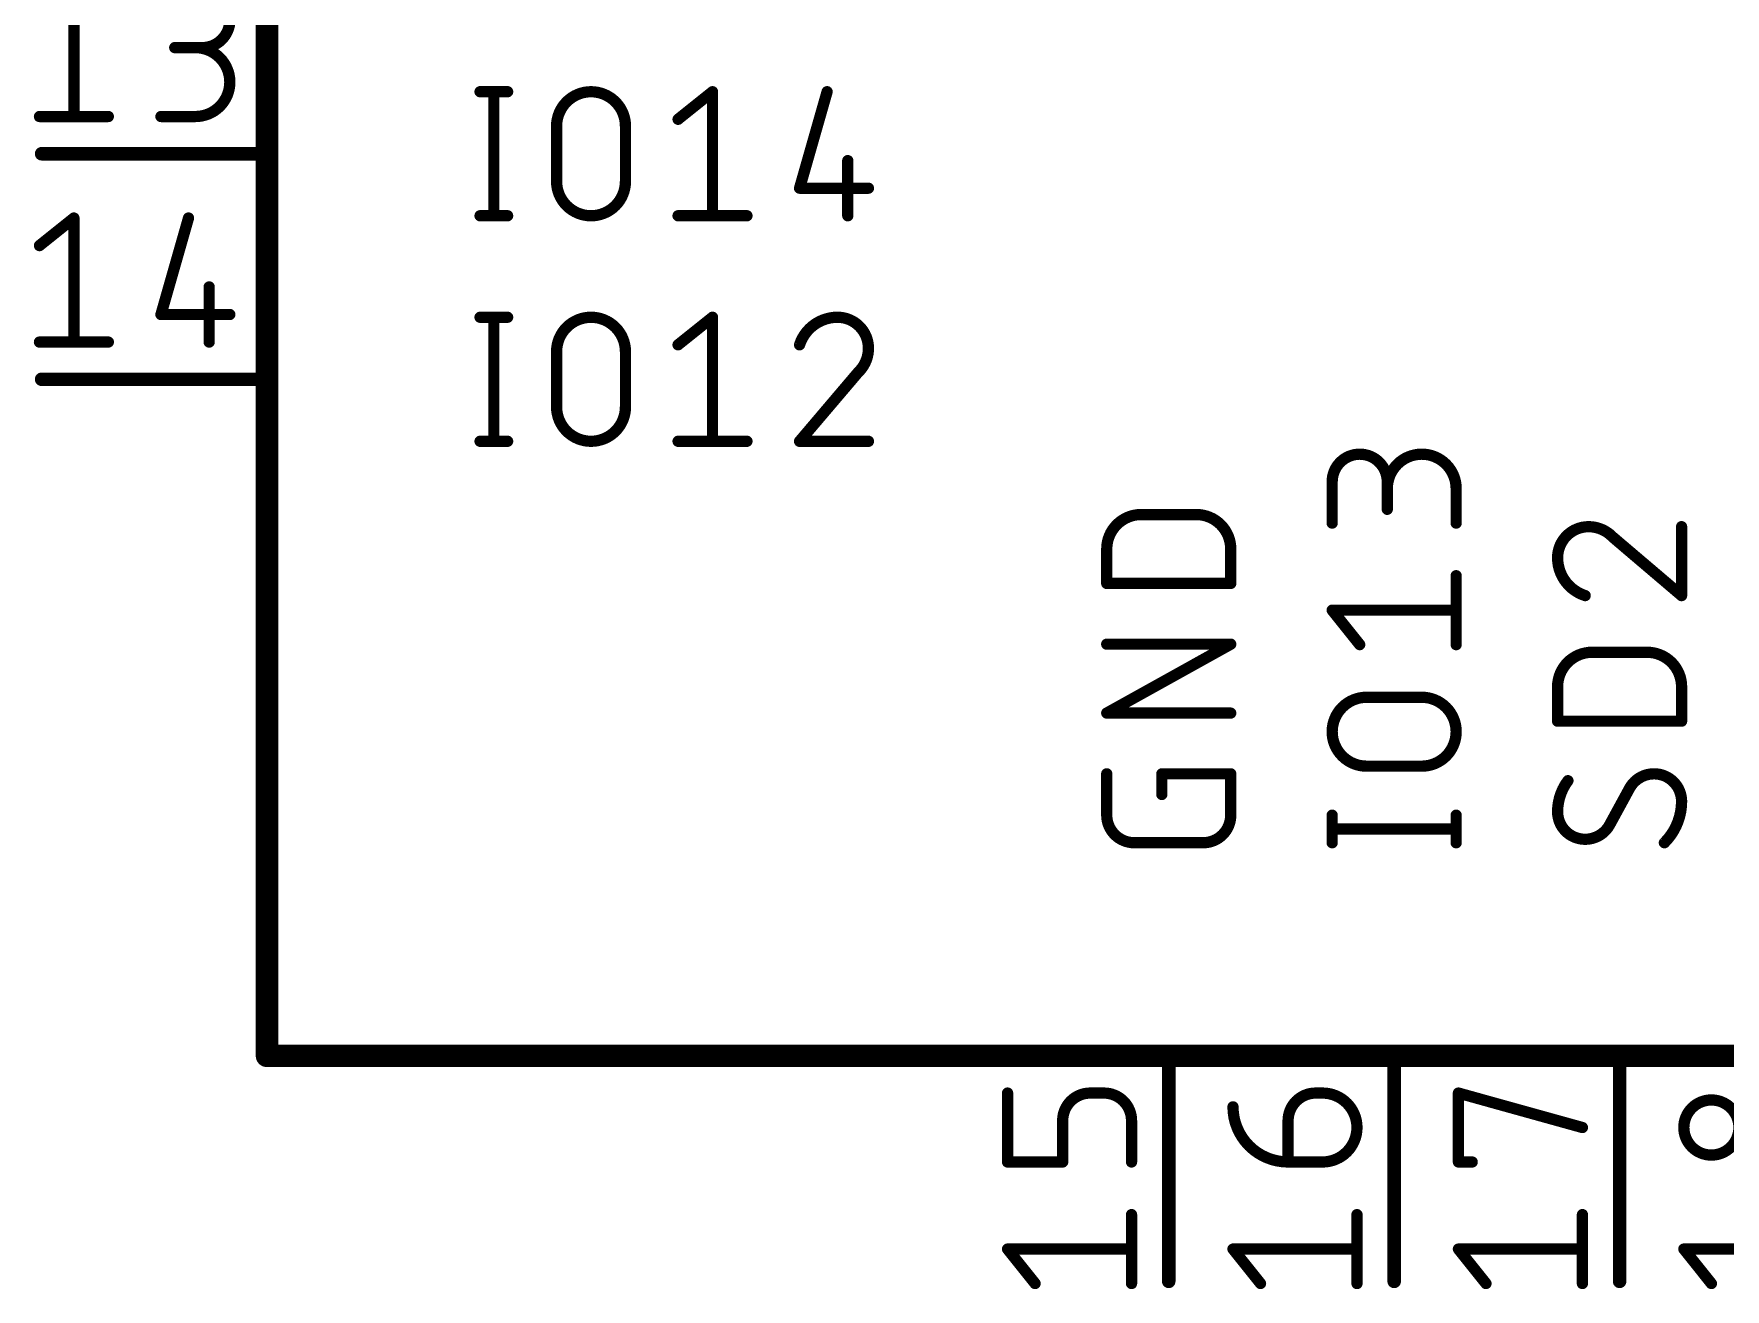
# Model space of a CAD drawing. Extents: x -165 to 95, y -26 to 154.
# Drawn here: x 35.47 to 54.53, y 38.01 to 52.15 of the extents above; entities that cross this region are included whole.
import ezdxf

# ---------------------------------------------------------------- set-up
doc = ezdxf.new("R2010")
doc.units = 0
doc.layers.add('94', color=14, linetype='CONTINUOUS')
doc.layers.add('95', color=250, linetype='CONTINUOUS')

msp = doc.modelspace()

# ---------------------------------------------------------------- linework, layer by layer
at = {"layer": '94'}
for points, const_width in [([(38.1, 40.64), (38.1, 93.98)], 0.254), ([(35.56, 50.8), (38.1, 50.8)], 0.1524), ([(35.56, 48.26), (38.1, 48.26)], 0.1524), ([(81.28, 40.64), (38.1, 40.64)], 0.254), ([(48.26, 38.1), (48.26, 40.64)], 0.1524), ([(50.8, 38.1), (50.8, 40.64)], 0.1524), ([(53.34, 38.1), (53.34, 40.64)], 0.1524)]:
    msp.add_lwpolyline(points, dxfattribs=dict(at, const_width=const_width))
for points, const_width in [([(35.56, 50.8381, 1), (35.56, 50.7619)], 0.0762), ([(38.1, 50.7619, 1), (38.1, 50.8381)], 0.0762), ([(35.56, 48.2981, 1), (35.56, 48.2219)], 0.0762), ([(38.1, 48.2219, 1), (38.1, 48.2981)], 0.0762), ([(38.1, 40.7035, 1), (38.1, 40.5765)], 0.127), ([(38.0365, 40.64, 1), (38.1635, 40.64)], 0.127), ([(48.2981, 40.64, 1), (48.2219, 40.64)], 0.0762), ([(50.8381, 40.64, 1), (50.7619, 40.64)], 0.0762), ([(53.3781, 40.64, 1), (53.3019, 40.64)], 0.0762), ([(48.2219, 38.1, 1), (48.2981, 38.1)], 0.0762), ([(50.7619, 38.1, 1), (50.8381, 38.1)], 0.0762), ([(53.3019, 38.1, 1), (53.3781, 38.1)], 0.0762)]:
    msp.add_lwpolyline(points, format="xyb", dxfattribs=dict(at, const_width=const_width))
at = {"layer": '95', "const_width": 0.127}
for points in [[(35.924, 52.6161), (35.924, 51.2191)], [(37.3705, 51.9952), (37.06, 51.9952)], [(40.5003, 51.4985), (40.8107, 51.4985)], [(40.6555, 51.4985), (40.6555, 50.1015)], [(42.7314, 51.1881), (43.1195, 51.4985)], [(43.1195, 51.4985), (43.1195, 50.1015)], [(44.4107, 51.4985), (44.1003, 50.4119)], [(35.5359, 51.2191), (36.312, 51.2191)], [(36.9048, 51.2191), (37.2928, 51.2191)], [(41.3625, 50.4896), (41.3625, 51.1104)], [(42.1387, 51.1104), (42.1387, 50.4896)], [(44.6435, 50.7224), (44.6435, 50.1015)], [(44.1003, 50.4119), (44.8764, 50.4119)], [(35.5359, 49.7657), (35.924, 50.0761)], [(35.924, 50.0761), (35.924, 48.6791)], [(37.2152, 50.0761), (36.9048, 48.9895)], [(40.5003, 50.1015), (40.8107, 50.1015)], [(42.7314, 50.1015), (43.5075, 50.1015)], [(37.4481, 49.3), (37.4481, 48.6791)], [(36.9048, 48.9895), (37.6809, 48.9895)], [(40.5003, 48.9585), (40.8107, 48.9585)], [(40.6555, 48.9585), (40.6555, 47.5615)], [(42.7314, 48.6481), (43.1195, 48.9585)], [(43.1195, 48.9585), (43.1195, 47.5615)], [(35.5359, 48.6791), (36.312, 48.6791)], [(41.3625, 47.9496), (41.3625, 48.5704)], [(42.1387, 48.5704), (42.1387, 47.9496)], [(44.76, 48.3376), (44.1003, 47.5615)], [(40.5003, 47.5615), (40.8107, 47.5615)], [(42.7314, 47.5615), (43.5075, 47.5615)], [(44.1003, 47.5615), (44.8764, 47.5615)], [(50.1015, 46.6403), (50.1015, 47.1059)], [(50.7224, 47.1059), (50.7224, 46.7955)], [(51.4985, 46.6403), (51.4985, 47.0283)], [(47.9496, 46.7366), (48.5704, 46.7366)], [(53.2624, 46.4833), (54.0385, 45.8236)], [(54.0385, 45.8236), (54.0385, 46.5997)], [(47.5615, 45.9605), (47.5615, 46.3486)], [(48.9585, 46.3486), (48.9585, 45.9605)], [(48.9585, 45.9605), (47.5615, 45.9605)], [(51.4985, 45.2714), (51.4985, 46.0475)], [(50.4119, 45.2714), (50.1015, 45.6595)], [(50.1015, 45.6595), (51.4985, 45.6595)], [(47.5615, 44.5004), (48.9585, 45.2765)], [(48.9585, 45.2765), (47.5615, 45.2765)], [(53.0296, 45.1853), (53.6504, 45.1853)], [(52.6415, 44.4092), (52.6415, 44.7972)], [(54.0385, 44.7972), (54.0385, 44.4092)], [(50.4896, 44.6787), (51.1104, 44.6787)], [(48.9585, 44.5004), (47.5615, 44.5004)], [(54.0385, 44.4092), (52.6415, 44.4092)], [(47.5615, 43.3507), (47.5615, 43.8164)], [(48.1824, 43.5836), (48.1824, 43.8164)], [(48.1824, 43.8164), (48.9585, 43.8164)], [(48.9585, 43.8164), (48.9585, 43.3507)], [(51.1104, 43.9026), (50.4896, 43.9026)], [(53.4564, 43.6612), (53.2236, 43.2343)], [(50.1015, 43.0403), (50.1015, 43.3507)], [(51.4985, 43.0403), (51.4985, 43.3507)], [(48.6481, 43.0403), (47.8719, 43.0403)], [(50.1015, 43.1955), (51.4985, 43.1955)], [(46.4439, 39.4448), (46.4439, 40.2209)], [(47.5305, 40.2209), (47.3752, 40.2209)], [(49.9152, 40.2209), (49.9928, 40.2209)], [(51.5239, 39.4448), (51.5239, 40.2209)], [(51.5239, 40.2209), (52.9209, 39.8328)], [(47.0648, 39.9105), (47.0648, 39.4448)], [(47.8409, 39.4448), (47.8409, 39.9105)], [(49.6048, 39.4448), (49.6048, 39.9105)], [(47.0648, 39.4448), (46.4439, 39.4448)], [(49.9928, 39.4448), (49.6048, 39.4448)], [(51.6791, 39.4448), (51.5239, 39.4448)], [(47.8409, 38.0759), (47.8409, 38.852)], [(50.3809, 38.0759), (50.3809, 38.852)], [(52.9209, 38.0759), (52.9209, 38.852)], [(46.7543, 38.0759), (46.4439, 38.464)], [(46.4439, 38.464), (47.8409, 38.464)], [(49.2943, 38.0759), (48.9839, 38.464)], [(48.9839, 38.464), (50.3809, 38.464)], [(51.8343, 38.0759), (51.5239, 38.464)], [(51.5239, 38.464), (52.9209, 38.464)], [(54.3743, 38.0759), (54.0639, 38.464)], [(54.0639, 38.464), (55.4609, 38.464)]]:
    msp.add_lwpolyline(points, dxfattribs=at)
at = {"layer": '95'}
for points, const_width in [([(37.3705, 51.9952, 1), (37.3705, 52.6161)], 0.127), ([(37.06, 52.027, 1), (37.06, 51.9635)], 0.0635), ([(37.2928, 52.027, 1), (37.2928, 51.9635)], 0.0635), ([(37.2928, 51.2191, 1), (37.2928, 51.9952)], 0.127), ([(37.3705, 52.027, 1), (37.3705, 51.9635)], 0.0635), ([(37.3705, 51.9635, 1), (37.3705, 52.027)], 0.0635), ([(40.5003, 51.5303, 1), (40.5003, 51.4667)], 0.0635), ([(40.6873, 51.4985, 1), (40.6238, 51.4985)], 0.0635), ([(40.8107, 51.4667, 1), (40.8107, 51.5303)], 0.0635), ([(42.1387, 51.1104, 1), (41.3625, 51.1104)], 0.127), ([(43.1512, 51.4985, 1), (43.0877, 51.4985)], 0.0635), ([(43.1393, 51.4737, 1), (43.0996, 51.5233)], 0.0635), ([(44.4412, 51.4898, 1), (44.3802, 51.5072)], 0.0635), ([(35.5359, 51.2509, 1), (35.5359, 51.1874)], 0.0635), ([(36.312, 51.1874, 1), (36.312, 51.2509)], 0.0635), ([(36.9048, 51.2509, 1), (36.9048, 51.1874)], 0.0635), ([(37.2928, 51.2509, 1), (37.2928, 51.1874)], 0.0635), ([(37.2928, 51.1874, 1), (37.2928, 51.2509)], 0.0635), ([(35.8922, 51.2191, 1), (35.9557, 51.2191)], 0.0635), ([(41.3943, 51.1104, 1), (41.3308, 51.1104)], 0.0635), ([(41.3308, 51.1104, 1), (41.3943, 51.1104)], 0.0635), ([(42.1704, 51.1104, 1), (42.1069, 51.1104)], 0.0635), ([(42.1069, 51.1104, 1), (42.1704, 51.1104)], 0.0635), ([(42.7116, 51.2128, 1), (42.7512, 51.1633)], 0.0635), ([(44.6753, 50.7224, 1), (44.6118, 50.7224)], 0.0635), ([(41.3625, 50.4896, 1), (42.1387, 50.4896)], 0.127), ([(41.3943, 50.4896, 1), (41.3308, 50.4896)], 0.0635), ([(41.3308, 50.4896, 1), (41.3943, 50.4896)], 0.0635), ([(42.1704, 50.4896, 1), (42.1069, 50.4896)], 0.0635), ([(42.1069, 50.4896, 1), (42.1704, 50.4896)], 0.0635), ([(44.0697, 50.4207, 1), (44.1308, 50.4032)], 0.0635), ([(44.1003, 50.4437, 1), (44.1003, 50.3802)], 0.0635), ([(44.8764, 50.3802, 1), (44.8764, 50.4437)], 0.0635), ([(35.9557, 50.0761, 1), (35.8922, 50.0761)], 0.0635), ([(35.9438, 50.0513, 1), (35.9042, 50.1009)], 0.0635), ([(37.2458, 50.0674, 1), (37.1847, 50.0848)], 0.0635), ([(40.5003, 50.1333, 1), (40.5003, 50.0697)], 0.0635), ([(40.6238, 50.1015, 1), (40.6873, 50.1015)], 0.0635), ([(40.8107, 50.0697, 1), (40.8107, 50.1333)], 0.0635), ([(42.7314, 50.1333, 1), (42.7314, 50.0697)], 0.0635), ([(43.0877, 50.1015, 1), (43.1512, 50.1015)], 0.0635), ([(43.5075, 50.0697, 1), (43.5075, 50.1333)], 0.0635), ([(44.6118, 50.1015, 1), (44.6753, 50.1015)], 0.0635), ([(35.5161, 49.7904, 1), (35.5558, 49.7409)], 0.0635), ([(37.4798, 49.3, 1), (37.4163, 49.3)], 0.0635), ([(36.9048, 49.0213, 1), (36.9048, 48.9578)], 0.0635), ([(36.8743, 48.9983, 1), (36.9353, 48.9808)], 0.0635), ([(37.6809, 48.9578, 1), (37.6809, 49.0213)], 0.0635), ([(40.5003, 48.9903, 1), (40.5003, 48.9267)], 0.0635), ([(40.6873, 48.9585, 1), (40.6238, 48.9585)], 0.0635), ([(40.8107, 48.9267, 1), (40.8107, 48.9903)], 0.0635), ([(42.1387, 48.5704, 1), (41.3625, 48.5704)], 0.127), ([(43.1512, 48.9585, 1), (43.0877, 48.9585)], 0.0635), ([(43.1393, 48.9337, 1), (43.0996, 48.9833)], 0.0635), ([(44.5271, 48.9585, 0.3252), (44.1003, 48.6481)], 0.127), ([(44.5271, 48.9903, 1), (44.5271, 48.9267)], 0.0635), ([(44.8764, 48.6093, 0.4142), (44.5271, 48.9585)], 0.127), ([(44.5271, 48.9268, 1), (44.5271, 48.9902)], 0.0635), ([(35.5359, 48.7109, 1), (35.5359, 48.6474)], 0.0635), ([(35.8922, 48.6791, 1), (35.9557, 48.6791)], 0.0635), ([(36.312, 48.6474, 1), (36.312, 48.7109)], 0.0635), ([(37.4163, 48.6791, 1), (37.4798, 48.6791)], 0.0635), ([(41.3943, 48.5704, 1), (41.3308, 48.5704)], 0.0635), ([(41.3308, 48.5704, 1), (41.3943, 48.5704)], 0.0635), ([(42.1704, 48.5704, 1), (42.1069, 48.5704)], 0.0635), ([(42.1069, 48.5704, 1), (42.1704, 48.5704)], 0.0635), ([(42.7116, 48.6728, 1), (42.7512, 48.6233)], 0.0635), ([(44.07, 48.6578, 1), (44.1305, 48.6383)], 0.0635), ([(44.76, 48.3376, 0.2053), (44.8764, 48.6093)], 0.127), ([(44.9081, 48.6092, 1), (44.8446, 48.6093)], 0.0635), ([(44.8446, 48.6093, 1), (44.9081, 48.6093)], 0.0635), ([(44.7381, 48.3606, 1), (44.7818, 48.3146)], 0.0635), ([(44.7841, 48.317, 1), (44.7358, 48.3582)], 0.0635), ([(41.3625, 47.9496, 1), (42.1387, 47.9496)], 0.127), ([(41.3943, 47.9496, 1), (41.3308, 47.9496)], 0.0635), ([(41.3308, 47.9496, 1), (41.3943, 47.9496)], 0.0635), ([(42.1704, 47.9496, 1), (42.1069, 47.9496)], 0.0635), ([(42.1069, 47.9496, 1), (42.1704, 47.9496)], 0.0635), ([(40.5003, 47.5933, 1), (40.5003, 47.5297)], 0.0635), ([(40.6238, 47.5615, 1), (40.6873, 47.5615)], 0.0635), ([(40.8107, 47.5297, 1), (40.8107, 47.5933)], 0.0635), ([(42.7314, 47.5933, 1), (42.7314, 47.5297)], 0.0635), ([(43.0877, 47.5615, 1), (43.1512, 47.5615)], 0.0635), ([(43.5075, 47.5297, 1), (43.5075, 47.5933)], 0.0635), ([(44.1003, 47.5933, 1), (44.1003, 47.5297)], 0.0635), ([(44.0761, 47.5821, 1), (44.1244, 47.5409)], 0.0635), ([(44.8764, 47.5297, 1), (44.8764, 47.5933)], 0.0635), ([(50.7224, 47.1059, 1), (50.1015, 47.1059)], 0.127), ([(51.4985, 47.0283, 1), (50.7224, 47.0283)], 0.127), ([(50.1333, 47.1059, 1), (50.0697, 47.1059)], 0.0635), ([(50.0697, 47.1059, 1), (50.1333, 47.1059)], 0.0635), ([(50.7541, 47.1059, 1), (50.6906, 47.1059)], 0.0635), ([(50.6906, 47.1059, 1), (50.7541, 47.1059)], 0.0635), ([(51.5303, 47.0283, 1), (51.4667, 47.0283)], 0.0635), ([(50.6906, 47.0283, 1), (50.7541, 47.0283)], 0.0635), ([(51.4667, 47.0283, 1), (51.5303, 47.0283)], 0.0635), ([(47.9496, 46.7366, 0.4142), (47.5615, 46.3486)], 0.127), ([(47.9496, 46.7684, 1), (47.9496, 46.7049)], 0.0635), ([(47.9496, 46.7049, 1), (47.9496, 46.7684)], 0.0635), ([(48.5704, 46.7684, 1), (48.5704, 46.7049)], 0.0635), ([(48.9585, 46.3486, 0.4142), (48.5704, 46.7366)], 0.127), ([(48.5704, 46.7049, 1), (48.5704, 46.7684)], 0.0635), ([(50.6906, 46.7955, 1), (50.7541, 46.7955)], 0.0635), ([(50.0697, 46.6403, 1), (50.1333, 46.6403)], 0.0635), ([(51.4667, 46.6403, 1), (51.5303, 46.6403)], 0.0635), ([(52.9908, 46.5997, 0.4142), (52.6415, 46.2505)], 0.127), ([(52.9907, 46.6315, 1), (52.9908, 46.568)], 0.0635), ([(53.2624, 46.4833, 0.2053), (52.9908, 46.5997)], 0.127), ([(52.9908, 46.568, 1), (52.9908, 46.6315)], 0.0635), ([(53.283, 46.5075, 1), (53.2418, 46.4591)], 0.0635), ([(53.2394, 46.4614, 1), (53.2854, 46.5052)], 0.0635), ([(54.0703, 46.5997, 1), (54.0067, 46.5997)], 0.0635), ([(47.5933, 46.3486, 1), (47.5297, 46.3486)], 0.0635), ([(47.5297, 46.3486, 1), (47.5933, 46.3486)], 0.0635), ([(48.9903, 46.3486, 1), (48.9267, 46.3486)], 0.0635), ([(48.9268, 46.3486, 1), (48.9902, 46.3486)], 0.0635), ([(52.6415, 46.2505, 0.3252), (52.9519, 45.8236)], 0.127), ([(52.6732, 46.2505, 1), (52.6098, 46.2505)], 0.0635), ([(52.6097, 46.2505, 1), (52.6733, 46.2505)], 0.0635), ([(47.5297, 45.9605, 1), (47.5933, 45.9605)], 0.0635), ([(47.5615, 45.9923, 1), (47.5615, 45.9288)], 0.0635), ([(48.9267, 45.9605, 1), (48.9903, 45.9605)], 0.0635), ([(48.9585, 45.9288, 1), (48.9585, 45.9923)], 0.0635), ([(51.5303, 46.0475, 1), (51.4667, 46.0475)], 0.0635), ([(52.9422, 45.7934, 1), (52.9617, 45.8538)], 0.0635), ([(54.0067, 45.8236, 1), (54.0703, 45.8236)], 0.0635), ([(54.0179, 45.7994, 1), (54.0591, 45.8478)], 0.0635), ([(50.1263, 45.6793, 1), (50.0767, 45.6396)], 0.0635), ([(50.1015, 45.6912, 1), (50.1015, 45.6277)], 0.0635), ([(51.4985, 45.6277, 1), (51.4985, 45.6912)], 0.0635), ([(47.5615, 45.3083, 1), (47.5615, 45.2448)], 0.0635), ([(48.9739, 45.2488, 1), (48.9431, 45.3043)], 0.0635), ([(48.9585, 45.2448, 1), (48.9585, 45.3083)], 0.0635), ([(50.3872, 45.2516, 1), (50.4367, 45.2912)], 0.0635), ([(51.4667, 45.2714, 1), (51.5303, 45.2714)], 0.0635), ([(53.0296, 45.1853, 0.4142), (52.6415, 44.7972)], 0.127), ([(53.0296, 45.217, 1), (53.0296, 45.1535)], 0.0635), ([(53.0296, 45.1535, 1), (53.0296, 45.217)], 0.0635), ([(54.0385, 44.7972, 0.4142), (53.6504, 45.1853)], 0.127), ([(53.6504, 45.217, 1), (53.6504, 45.1535)], 0.0635), ([(53.6504, 45.1535, 1), (53.6504, 45.217)], 0.0635), ([(52.6733, 44.7972, 1), (52.6097, 44.7972)], 0.0635), ([(52.6097, 44.7972, 1), (52.6733, 44.7972)], 0.0635), ([(54.0703, 44.7972, 1), (54.0067, 44.7972)], 0.0635), ([(54.0068, 44.7972, 1), (54.0702, 44.7972)], 0.0635), ([(50.4896, 44.6787, 1), (50.4896, 43.9026)], 0.127), ([(50.4896, 44.7104, 1), (50.4896, 44.6469)], 0.0635), ([(50.4896, 44.6469, 1), (50.4896, 44.7104)], 0.0635), ([(51.1104, 43.9025, 1), (51.1104, 44.6787)], 0.127), ([(51.1104, 44.7104, 1), (51.1104, 44.6469)], 0.0635), ([(51.1104, 44.6469, 1), (51.1104, 44.7104)], 0.0635), ([(47.5615, 44.5322, 1), (47.5615, 44.4687)], 0.0635), ([(47.5461, 44.5282, 1), (47.5769, 44.4727)], 0.0635), ([(48.9585, 44.4687, 1), (48.9585, 44.5322)], 0.0635), ([(52.6097, 44.4092, 1), (52.6733, 44.4092)], 0.0635), ([(52.6415, 44.4409, 1), (52.6415, 44.3774)], 0.0635), ([(54.0067, 44.4092, 1), (54.0703, 44.4092)], 0.0635), ([(54.0385, 44.3774, 1), (54.0385, 44.4409)], 0.0635), ([(47.5933, 43.8164, 1), (47.5297, 43.8164)], 0.0635), ([(48.2141, 43.8164, 1), (48.1506, 43.8164)], 0.0635), ([(48.1824, 43.8482, 1), (48.1824, 43.7847)], 0.0635), ([(48.9903, 43.8164, 1), (48.9267, 43.8164)], 0.0635), ([(48.9585, 43.7847, 1), (48.9585, 43.8482)], 0.0635), ([(50.4896, 43.9343, 1), (50.4896, 43.8708)], 0.0635), ([(50.4896, 43.8708, 1), (50.4896, 43.9343)], 0.0635), ([(51.1104, 43.9343, 1), (51.1104, 43.8708)], 0.0635), ([(51.1104, 43.8708, 1), (51.1104, 43.9343)], 0.0635), ([(53.7281, 43.8164, 0.2656), (53.4564, 43.6612)], 0.127), ([(53.7281, 43.8482, 1), (53.7281, 43.7847)], 0.0635), ([(54.0385, 43.506, 0.4142), (53.7281, 43.8164)], 0.127), ([(53.7281, 43.7847, 1), (53.7281, 43.8482)], 0.0635), ([(52.7579, 43.7388, 0.1623), (52.6415, 43.3895)], 0.127), ([(52.7833, 43.7197, 1), (52.7325, 43.7579)], 0.0635), ([(53.4291, 43.6773, 1), (53.4838, 43.6451)], 0.0635), ([(53.4843, 43.646, 1), (53.4285, 43.6764)], 0.0635), ([(48.1506, 43.5836, 1), (48.2141, 43.5836)], 0.0635), ([(52.6733, 43.3895, 1), (52.6097, 43.3895)], 0.0635), ([(52.6415, 43.3895, 0.4142), (52.9519, 43.0791)], 0.127), ([(53.8445, 43.0403, 0.2), (54.0385, 43.506)], 0.127), ([(54.0067, 43.506, 1), (54.0703, 43.506)], 0.0635), ([(54.0702, 43.506, 1), (54.0068, 43.506)], 0.0635), ([(47.5932, 43.3507, 1), (47.5297, 43.3507)], 0.0635), ([(47.5297, 43.3507, 1), (47.5933, 43.3507)], 0.0635), ([(47.5615, 43.3507, 0.4142), (47.8719, 43.0403)], 0.127), ([(48.6481, 43.0403, 0.4142), (48.9585, 43.3507)], 0.127), ([(48.9903, 43.3507, 1), (48.9267, 43.3507)], 0.0635), ([(48.9267, 43.3507, 1), (48.9903, 43.3507)], 0.0635), ([(50.1333, 43.3507, 1), (50.0697, 43.3507)], 0.0635), ([(51.5303, 43.3507, 1), (51.4667, 43.3507)], 0.0635), ([(52.6097, 43.3895, 1), (52.6733, 43.3896)], 0.0635), ([(52.9519, 43.0791, 0.2656), (53.2236, 43.2343)], 0.127), ([(53.1957, 43.2495, 1), (53.2515, 43.2191)], 0.0635), ([(53.2509, 43.2182, 1), (53.1962, 43.2504)], 0.0635), ([(47.8719, 43.0721, 1), (47.8719, 43.0085)], 0.0635), ([(47.8719, 43.0085, 1), (47.8719, 43.0721)], 0.0635), ([(48.6481, 43.0721, 1), (48.6481, 43.0085)], 0.0635), ([(48.6481, 43.0085, 1), (48.6481, 43.0721)], 0.0635), ([(50.0697, 43.0403, 1), (50.1333, 43.0403)], 0.0635), ([(50.1015, 43.2273, 1), (50.1015, 43.1638)], 0.0635), ([(51.4667, 43.0403, 1), (51.5303, 43.0403)], 0.0635), ([(51.4985, 43.1638, 1), (51.4985, 43.2273)], 0.0635), ([(52.9519, 43.1109, 1), (52.9519, 43.0474)], 0.0635), ([(52.9519, 43.0474, 1), (52.9519, 43.1109)], 0.0635), ([(53.8221, 43.0628, 1), (53.8668, 43.0178)], 0.0635), ([(46.4757, 40.2209, 1), (46.4121, 40.2209)], 0.0635), ([(47.3752, 40.2209, 0.4142), (47.0648, 39.9105)], 0.127), ([(47.3752, 40.2527, 1), (47.3752, 40.1891)], 0.0635), ([(47.3752, 40.1891, 1), (47.3752, 40.2527)], 0.0635), ([(47.8409, 39.9105, 0.4142), (47.5305, 40.2209)], 0.127), ([(47.5305, 40.2527, 1), (47.5305, 40.1891)], 0.0635), ([(47.5305, 40.1891, 1), (47.5305, 40.2527)], 0.0635), ([(49.9152, 40.2209, 0.4142), (49.6048, 39.9105)], 0.127), ([(49.9152, 40.2527, 1), (49.9152, 40.1891)], 0.0635), ([(49.9152, 40.1891, 1), (49.9152, 40.2527)], 0.0635), ([(49.9928, 39.4448, 1), (49.9928, 40.2209)], 0.127), ([(49.9928, 40.2527, 1), (49.9928, 40.1891)], 0.0635), ([(49.9928, 40.1891, 1), (49.9928, 40.2527)], 0.0635), ([(51.5557, 40.2209, 1), (51.4922, 40.2209)], 0.0635), ([(51.5324, 40.2515, 1), (51.5154, 40.1903)], 0.0635), ([(49.0156, 40.0657, 1), (48.9521, 40.0657)], 0.0635), ([(48.9839, 40.0657, 0.4142), (49.6048, 39.4448)], 0.127), ([(54.3743, 40.1433, 1), (54.3743, 39.5224)], 0.127), ([(54.3743, 39.5224, 1), (54.3743, 40.1433)], 0.127), ([(54.3743, 40.175, 1), (54.3743, 40.1115)], 0.0635), ([(54.3743, 40.1115, 1), (54.3743, 40.175)], 0.0635), ([(47.0965, 39.9105, 1), (47.033, 39.9105)], 0.0635), ([(47.033, 39.9105, 1), (47.0965, 39.9105)], 0.0635), ([(47.8727, 39.9105, 1), (47.8092, 39.9105)], 0.0635), ([(47.8092, 39.9105, 1), (47.8727, 39.9105)], 0.0635), ([(49.6365, 39.9105, 1), (49.573, 39.9105)], 0.0635), ([(49.573, 39.9105, 1), (49.6365, 39.9105)], 0.0635), ([(52.9124, 39.8023, 1), (52.9294, 39.8634)], 0.0635), ([(46.4121, 39.4448, 1), (46.4757, 39.4448)], 0.0635), ([(46.4439, 39.4765, 1), (46.4439, 39.413)], 0.0635), ([(47.033, 39.4448, 1), (47.0965, 39.4448)], 0.0635), ([(47.0648, 39.413, 1), (47.0648, 39.4765)], 0.0635), ([(47.8092, 39.4448, 1), (47.8727, 39.4448)], 0.0635), ([(49.573, 39.4448, 1), (49.6365, 39.4448)], 0.0635), ([(49.6048, 39.4765, 1), (49.6048, 39.413)], 0.0635), ([(49.6048, 39.413, 1), (49.6048, 39.4765)], 0.0635), ([(49.9928, 39.4765, 1), (49.9928, 39.413)], 0.0635), ([(49.9928, 39.413, 1), (49.9928, 39.4765)], 0.0635), ([(51.5239, 39.4765, 1), (51.5239, 39.413)], 0.0635), ([(51.4922, 39.4448, 1), (51.5557, 39.4448)], 0.0635), ([(51.6791, 39.413, 1), (51.6791, 39.4765)], 0.0635), ([(54.3743, 39.5541, 1), (54.3743, 39.4906)], 0.0635), ([(54.3743, 39.4907, 1), (54.3743, 39.5542)], 0.0635), ([(47.8727, 38.852, 1), (47.8092, 38.852)], 0.0635), ([(50.4127, 38.852, 1), (50.3492, 38.852)], 0.0635), ([(52.9527, 38.852, 1), (52.8892, 38.852)], 0.0635), ([(46.4687, 38.4838, 1), (46.4191, 38.4442)], 0.0635), ([(46.4439, 38.4957, 1), (46.4439, 38.4322)], 0.0635), ([(47.8409, 38.4322, 1), (47.8409, 38.4957)], 0.0635), ([(49.0087, 38.4838, 1), (48.9591, 38.4442)], 0.0635), ([(48.9839, 38.4957, 1), (48.9839, 38.4322)], 0.0635), ([(50.3809, 38.4322, 1), (50.3809, 38.4957)], 0.0635), ([(51.5487, 38.4838, 1), (51.4991, 38.4442)], 0.0635), ([(51.5239, 38.4957, 1), (51.5239, 38.4322)], 0.0635), ([(52.9209, 38.4322, 1), (52.9209, 38.4957)], 0.0635), ([(54.0887, 38.4838, 1), (54.0391, 38.4442)], 0.0635), ([(54.0639, 38.4957, 1), (54.0639, 38.4322)], 0.0635), ([(46.7296, 38.0561, 1), (46.7791, 38.0958)], 0.0635), ([(49.2696, 38.0561, 1), (49.3191, 38.0958)], 0.0635), ([(51.8096, 38.0561, 1), (51.8591, 38.0958)], 0.0635), ([(54.3496, 38.0561, 1), (54.3991, 38.0958)], 0.0635), ([(47.8092, 38.0759, 1), (47.8727, 38.0759)], 0.0635), ([(50.3492, 38.0759, 1), (50.4127, 38.0759)], 0.0635), ([(52.8892, 38.0759, 1), (52.9527, 38.0759)], 0.0635)]:
    msp.add_lwpolyline(points, format="xyb", dxfattribs=dict(at, const_width=const_width))

doc.saveas('drawing.dxf')
